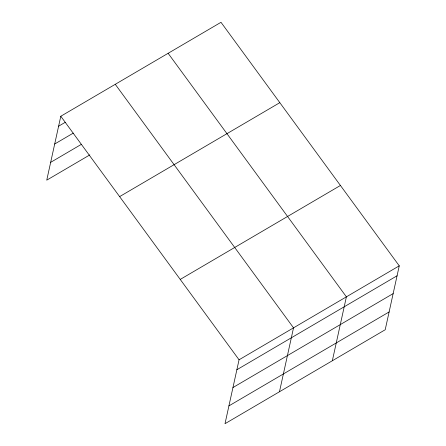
<?xml version="1.0" encoding="UTF-8"?>
<svg xmlns="http://www.w3.org/2000/svg" width="446" height="446" viewBox="0 0 446 446"><rect width="100%" height="100%" fill="white"/><g stroke="black" fill="none" stroke-linecap="round" stroke-linejoin="round"><path stroke-width="0.67" d="M399.254 265.838L239.056 359.788L225.007 423.7L385.205 329.75L399.254 265.838L220.993 22.3L60.795 116.25L46.746 180.162L89.841 154.89M279.475 391.755L293.524 327.843L115.263 84.305M332.337 360.753L346.391 296.841L168.131 53.303M58.61 126.201L65.194 122.338M54.696 144.008L73.25 133.125M50.66 162.355L81.183 144.454M119.623 196.619L279.82 102.669M180.229 279.419L340.432 185.469M236.871 369.734L397.068 275.784M232.951 387.546L393.155 293.596M228.921 405.893L389.118 311.944M60.795 116.25L239.056 359.788"/></g></svg>
